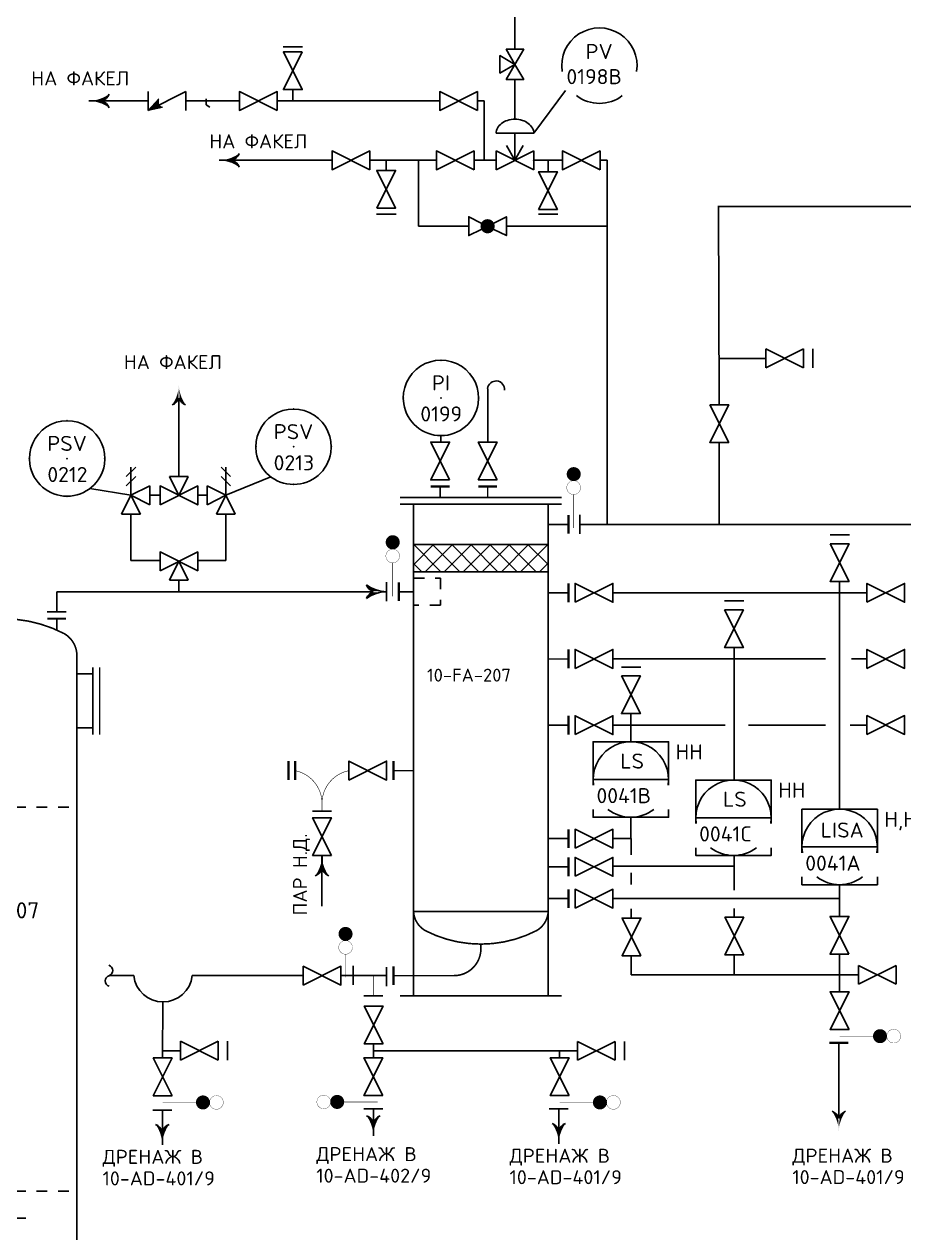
# Model space of a CAD drawing. Extents: x 71 to 279, y 48 to 143.
# Drawn here: x 200.72 to 208.89, y 64.26 to 75.47 of the extents above; entities that cross this region are included whole.
import ezdxf
from ezdxf.enums import TextEntityAlignment as Align

# ---------------------------------------------------------------- set-up
doc = ezdxf.new("R2010")
doc.units = 0
doc.header["$MEASUREMENT"] = 0
for name, pattern in [('DASH', [0.15625, 0.09375, -0.0625]), ('HIDDEN', [0.125, 0.0625, -0.0625]), ('SDASH', [0.09375, 0.046875, -0.046875])]:
    doc.linetypes.add(name, pattern=pattern)
doc.layers.get('0').update_dxf_attribs({"linetype": 'CONTINUOUS'})
doc.layers.get('DEFPOINTS').update_dxf_attribs({"linetype": 'CONTINUOUS'})
for name, color, linetype in [('IN-ATTRIBS', 7, 'CONTINUOUS'), ('IN-ELECTRICAL', 7, 'HIDDEN'), ('IN-EQUIPMENT', 7, 'CONTINUOUS'), ('IN-INSTRUMENT', 7, 'SDASH'), ('IN-MIN-PROC', 7, 'CONTINUOUS'), ('IN-PNEUMATIC', 7, 'CONTINUOUS')]:
    doc.layers.add(name, color=color, linetype=linetype)
doc.styles.add('ATTRIBS', font='SIMPLEX', dxfattribs={"width": 0.8, "height": 0.125})
doc.styles.add('NARROW', font='simplex', dxfattribs={"width": 0.75, "height": 0.1})
doc.styles.add('S1', font='SIMPLEX.shx')
doc.styles.add('SIMPLEX', font='SIMPLEX')

# ---------------------------------------------------------------- blocks, each defined once
blk = doc.blocks.new('BUBTEXT')
at = {"layer": 'IN-ATTRIBS'}
for p in [(0, 0.25), (-0.25, 0), (0, 0), (0.25, 0), (0, -0.25)]:
    blk.add_point(p, dxfattribs=at)
at = {"layer": 'IN-ATTRIBS', "flags": 1}
for tag, style, width, p in [('IDNUM', 'ATTRIBS', 0.8, (0.0087, 0.5838)), ('DWGNO', 'ATTRIBS', 0.8, (0.0029, 0.4474)), ('FILENO', 'ATTRIBS', 0.8, (-0.003, 0.3111)), ('LOC', 'ATTRIBS', 0.8, (-0.0799, -0.422)), ('SIG', 'ATTRIBS', 0.8, (-0.0872, -0.5633)), ('INSTALL', 'ATTRIBS', 0.8, (-0.0872, -0.6994)), ('SERV', 'ATTRIBS', 0.8, (-0.0834, -0.8376)), ('DATE', 'ATTRIBS', 0.8, (-0.0881, -0.9694)), ('DES', 'NARROW', 0.75, (-0.0866, -1.1017)), ('CSYS', 'NARROW', 0.75, (-0.0866, -1.2425))]:
    blk.add_attdef(tag, text='', height=0.1, dxfattribs=dict(at, style=style, width=width)).set_placement(p, align=Align.CENTER)
at = {"layer": 'IN-ATTRIBS', "style": 'ATTRIBS', "flags": 1}
blk.add_attdef('SYSCDI', text='', height=0.1, dxfattribs=at).set_placement((-0.3125, 0.3125), align=Align.RIGHT)
at = {"layer": 'IN-ATTRIBS', "style": 'S1'}
for tag, p in [('XT', (0.3241, 0.2568)), ('A1', (0.3233, 0.1153)), ('A2', (0.3233, -0.0347)), ('A3', (0.3233, -0.1847)), ('RES', (0.3233, -0.3422))]:
    blk.add_attdef(tag, p, '', height=0.1, dxfattribs=at)
at = {"layer": 'IN-ATTRIBS', "style": 'ATTRIBS'}
blk.add_attdef('SYSCDV', text='', height=0.1, dxfattribs=at).set_placement((-0.3125, 0.1411), align=Align.RIGHT)
at = {"layer": 'IN-ATTRIBS', "style": 'S1'}
for tag, p in [('INSTTYPE', (-0.0002, 0.0499)), ('TAGNUM', (0.0019, -0.1561)), ('MD', (0.4017, -0.5655)), ('SZ', (0.4017, -0.6963))]:
    blk.add_attdef(tag, text='', height=0.1, dxfattribs=at).set_placement(p, align=Align.CENTER)
blk = doc.blocks.new('*X19')
at = {"color": 0}
for p, q in [((25.188, 16.879), (25.371, 17.062)), ((25.188, 17.056), (25.194, 17.062)), ((25.437, 16.812), (25.188, 17.062)), ((25.298, 16.812), (25.548, 17.062)), ((25.614, 16.812), (25.364, 17.062)), ((25.475, 16.812), (25.725, 17.062)), ((25.791, 16.812), (25.541, 17.062)), ((25.651, 16.812), (25.901, 17.062)), ((25.967, 16.812), (25.717, 17.062)), ((25.828, 16.812), (26.078, 17.062)), ((26.144, 16.812), (25.894, 17.062)), ((26.005, 16.812), (26.255, 17.062)), ((26.321, 16.812), (26.071, 17.062)), ((26.182, 16.812), (26.432, 17.062)), ((26.438, 16.873), (26.248, 17.062)), ((26.438, 17.05), (26.425, 17.062)), ((25.26, 16.812), (25.188, 16.885)), ((26.358, 16.812), (26.438, 16.892))]:
    blk.add_line(p, q, dxfattribs=at)

msp = doc.modelspace()

# ---------------------------------------------------------------- hatches: boundary and pattern name
h = msp.add_hatch()
h.set_pattern_fill('ANSI35', color=2, scale=0.00014, style=0)
h.set_pattern_definition([(135, (1198.569303, -348.1255767), (0.0006286179285, 0.0006286179285), []), (135, (1198.5686744, -348.1255767), (0.0006286179285, 0.0006286179285), [0.00111125, -0.00022225, 0, -0.00022225])])
edge = h.paths.add_edge_path()
edge.add_line((201.871, 74.672), (201.972, 74.78))
edge.add_line((202.006, 74.703), (201.874, 74.674))
edge.add_line((201.972, 74.724), (202.006, 74.703))
edge.add_line((201.972, 74.78), (201.972, 74.724))

# ---------------------------------------------------------------- linework, layer by layer
at = {"linetype": 'Continuous'}
for p, q in [((205.277, 75.239), (205.277, 75.765)), ((205.452, 74.459), (205.747, 74.855)), ((205.277, 74.209), (205.2, 74.346)), ((205.277, 74.209), (205.354, 74.346)), ((204.59, 71.654), (204.59, 71.594)), ((206.703, 68.464), (206.003, 68.464)), ((207.656, 68.109), (206.956, 68.109)), ((208.641, 67.838), (207.941, 67.838)), ((206.355, 67.014), (206.355, 66.993)), ((207.311, 67.016), (207.311, 67.005)), ((202.349, 65.947), (202.346, 65.947))]:
    msp.add_line(p, q, dxfattribs=at)
at = {"color": 2}
for p, q in [((203.124, 75.26), (203.304, 75.26)), ((201.871, 74.672), (202.221, 74.847)), ((201.871, 74.847), (201.871, 74.672)), ((202.221, 74.847), (202.221, 74.672)), ((203.215, 74.865), (203.215, 74.76)), ((201.871, 74.672), (201.972, 74.78)), ((202.006, 74.703), (201.874, 74.674)), ((202.412, 74.78), (202.412, 74.724)), ((202.412, 74.724), (202.446, 74.703)), ((205.452, 74.459), (205.102, 74.459)), ((205.277, 74.209), (205.277, 74.459)), ((205.452, 74.121), (205.102, 74.296)), ((205.102, 74.296), (205.102, 74.121)), ((205.102, 74.121), (205.452, 74.296)), ((205.452, 74.296), (205.452, 74.121)), ((204.081, 74.115), (204.081, 74.209)), ((205.584, 74.103), (205.584, 74.209)), ((204.173, 73.709), (203.993, 73.709)), ((205.676, 73.709), (205.496, 73.709)), ((207.607, 72.284), (207.957, 72.459)), ((207.957, 72.284), (207.607, 72.459)), ((207.607, 72.459), (207.607, 72.284)), ((207.957, 72.459), (207.957, 72.284)), ((208.043, 72.459), (208.043, 72.284)), ((201.669, 71.276), (201.757, 71.363)), ((201.713, 71.101), (201.713, 71.363)), ((202.55, 71.363), (202.638, 71.276)), ((202.594, 71.101), (202.594, 71.363)), ((201.669, 71.188), (201.757, 71.276)), ((202.158, 71.099), (202.07, 71.274)), ((202.07, 71.274), (202.245, 71.274)), ((202.245, 71.274), (202.158, 71.099)), ((202.55, 71.276), (202.638, 71.188)), ((201.713, 71.101), (201.626, 70.926)), ((201.713, 71.101), (201.888, 71.188)), ((201.801, 70.926), (201.713, 71.101)), ((201.888, 71.013), (201.713, 71.101)), ((201.888, 71.188), (201.888, 71.013)), ((202.158, 71.099), (202.158, 71.104)), ((202.419, 71.188), (202.419, 71.013)), ((202.594, 71.101), (202.419, 71.188)), ((202.419, 71.013), (202.594, 71.101)), ((202.594, 71.101), (202.506, 70.926)), ((202.681, 70.926), (202.594, 71.101)), ((201.626, 70.926), (201.801, 70.926)), ((202.506, 70.926), (202.681, 70.926)), ((205.88, 70.919), (205.88, 70.744)), ((208.383, 70.733), (208.203, 70.733)), ((202.158, 70.489), (202.07, 70.314)), ((202.245, 70.314), (202.158, 70.489)), ((202.07, 70.314), (202.245, 70.314)), ((204.086, 70.294), (204.086, 70.119)), ((208.291, 70.301), (208.291, 70.196)), ((207.403, 70.12), (207.223, 70.12)), ((200.936, 70.019), (201.111, 70.019)), ((207.311, 69.688), (207.311, 69.583)), ((206.445, 69.506), (206.265, 69.506)), ((206.353, 69.075), (206.353, 68.969)), ((203.399, 68.171), (203.574, 68.171)), ((203.775, 66.735), (203.775, 66.56)), ((208.467, 66.739), (208.467, 66.564)), ((208.817, 66.564), (208.467, 66.739)), ((208.467, 66.564), (208.817, 66.739)), ((208.817, 66.739), (208.817, 66.564)), ((204.085, 66.722), (204.085, 66.547)), ((203.875, 66.456), (204.05, 66.456)), ((202.173, 66.035), (202.173, 65.86)), ((202.523, 65.86), (202.173, 66.035)), ((202.173, 65.86), (202.523, 66.035)), ((202.523, 66.035), (202.523, 65.86)), ((202.608, 66.035), (202.608, 65.86)), ((205.857, 65.859), (206.207, 66.034)), ((206.207, 65.859), (205.857, 66.034)), ((205.857, 66.034), (205.857, 65.859)), ((206.207, 66.034), (206.207, 65.859)), ((206.293, 66.034), (206.293, 65.859)), ((201.916, 65.397), (202.091, 65.397)), ((203.875, 65.407), (204.05, 65.407)), ((205.596, 65.407), (205.771, 65.407))]:
    msp.add_line(p, q, dxfattribs=at)
at = {"color": 5}
for p, q in [((201.871, 74.759), (201.322, 74.76)), ((202.72, 74.76), (202.221, 74.76)), ((204.171, 74.76), (203.07, 74.76)), ((204.171, 74.76), (204.579, 74.76)), ((204.929, 74.76), (204.992, 74.76)), ((204.992, 74.209), (204.992, 74.76)), ((203.579, 74.209), (202.53, 74.209)), ((204.548, 74.209), (203.929, 74.209)), ((204.383, 73.597), (204.383, 74.209)), ((205.102, 74.209), (204.898, 74.209)), ((205.102, 74.209), (204.946, 74.209)), ((205.718, 74.209), (205.452, 74.209)), ((206.133, 74.209), (206.068, 74.209)), ((206.133, 74.209), (206.133, 73.597)), ((206.133, 74.209), (206.133, 73.597)), ((207.173, 71.941), (207.167, 73.786)), ((207.167, 73.78), (211.759, 73.78)), ((204.848, 73.597), (204.383, 73.597)), ((206.133, 73.597), (205.198, 73.597)), ((206.133, 70.831), (206.133, 73.597)), ((207.607, 72.371), (207.171, 72.371)), ((207.173, 70.835), (207.173, 71.591)), ((206.186, 70.196), (206.868, 70.196)), ((206.868, 70.196), (207.843, 70.196)), ((207.833, 70.196), (208.544, 70.196)), ((206.189, 69.583), (206.896, 69.583)), ((206.872, 69.583), (208.161, 69.583)), ((208.4, 69.583), (208.544, 69.583)), ((206.186, 68.969), (207.228, 68.969)), ((207.444, 68.969), (208.161, 68.969)), ((208.388, 68.969), (208.544, 68.969)), ((206.186, 67.917), (206.355, 67.917)), ((206.355, 67.917), (206.355, 67.766)), ((206.186, 67.659), (207.311, 67.659)), ((207.311, 67.663), (207.311, 67.436)), ((206.355, 67.598), (206.355, 67.491)), ((208.29, 67.193), (208.291, 67.488)), ((206.186, 67.36), (206.774, 67.36)), ((206.774, 67.36), (207.423, 67.36)), ((207.423, 67.36), (208.291, 67.36)), ((206.355, 67.265), (206.355, 67.178)), ((207.311, 67.266), (207.311, 67.186)), ((207.311, 66.836), (207.311, 66.652)), ((208.291, 66.843), (208.291, 66.652)), ((206.355, 66.828), (206.355, 66.652)), ((201.739, 66.644), (201.51, 66.644)), ((203.312, 66.644), (202.28, 66.644)), ((204.085, 66.644), (203.662, 66.644)), ((208.467, 66.652), (206.355, 66.652)), ((208.291, 66.652), (208.291, 66.495)), ((202.01, 66.4), (202.006, 65.88)), ((202.173, 65.947), (202.006, 65.947)), ((203.963, 66.011), (203.963, 65.889)), ((203.963, 66.01), (203.963, 65.882)), ((205.856, 65.947), (203.963, 65.947)), ((205.691, 65.882), (205.691, 65.945)), ((208.284, 66.02), (208.284, 65.323)), ((202.004, 65.397), (202.004, 65.075)), ((203.963, 65.407), (203.963, 65.157)), ((205.684, 65.407), (205.684, 65.085))]:
    msp.add_line(p, q, dxfattribs=at)
at = {"color": 5, "linetype": 'Continuous'}
for p, q in [((202.158, 71.801), (202.158, 72.002)), ((202.158, 71.274), (202.158, 71.994)), ((205.024, 71.595), (205.024, 72.09)), ((201.888, 71.101), (201.983, 71.101)), ((202.333, 71.101), (202.419, 71.101)), ((201.713, 70.497), (201.713, 70.926)), ((202.594, 70.497), (202.594, 70.926)), ((201.713, 70.497), (201.983, 70.497)), ((202.594, 70.497), (202.333, 70.497)), ((202.158, 70.314), (202.158, 70.206)), ((208.291, 68.188), (208.291, 70.196)), ((207.311, 69.583), (207.311, 68.459)), ((206.353, 68.814), (206.353, 68.969)), ((206.353, 68.114), (206.353, 67.917)), ((203.484, 67.754), (203.484, 67.288)), ((207.313, 67.658), (207.313, 67.752))]:
    msp.add_line(p, q, dxfattribs=at)
for p, q in [((202.594, 71.101), (203.01, 71.273)), ((201.332, 71.164), (201.713, 71.101))]:
    msp.add_line(p, q)
at = {"color": 3}
msp.add_line((205.88, 70.831), (209.465, 70.831), dxfattribs=at)
at = {"color": 3, "linetype": 'Continuous'}
for p, q in [((201.024, 70.206), (203.961, 70.206)), ((201.024, 70.019), (201.024, 70.206))]:
    msp.add_line(p, q, dxfattribs=at)
at = {"color": 2}
for points in [[(203.303, 75.215), (203.128, 74.865), (203.303, 74.865), (203.128, 75.215)], [(203.07, 74.672), (202.72, 74.847), (202.72, 74.672), (203.07, 74.847)], [(204.929, 74.672), (204.579, 74.847), (204.579, 74.672), (204.929, 74.847)], [(203.929, 74.121), (203.579, 74.296), (203.579, 74.121), (203.929, 74.296)], [(204.898, 74.121), (204.548, 74.296), (204.548, 74.121), (204.898, 74.296)], [(206.068, 74.121), (205.718, 74.296), (205.718, 74.121), (206.068, 74.296)], [(203.994, 73.765), (204.169, 74.115), (203.994, 74.115), (204.169, 73.765)], [(205.497, 73.753), (205.672, 74.103), (205.497, 74.103), (205.672, 73.753)], [(207.086, 71.941), (207.261, 71.591), (207.086, 71.591), (207.261, 71.941)], [(204.671, 71.244), (204.496, 71.594), (204.671, 71.594), (204.496, 71.244)], [(205.111, 71.245), (204.936, 71.595), (205.111, 71.595), (204.936, 71.245)], [(201.983, 71.012), (202.333, 71.187), (202.333, 71.012), (201.983, 71.187)], [(208.203, 70.651), (208.378, 70.301), (208.203, 70.301), (208.378, 70.651)], [(201.983, 70.401), (202.333, 70.576), (202.333, 70.401), (201.983, 70.576)], [(205.836, 70.108), (206.186, 70.283), (206.186, 70.108), (205.836, 70.283)], [(208.544, 70.108), (208.894, 70.283), (208.894, 70.108), (208.544, 70.283)], [(207.223, 70.038), (207.398, 69.688), (207.223, 69.688), (207.398, 70.038)], [(205.836, 69.495), (206.186, 69.67), (206.186, 69.495), (205.836, 69.67)], [(208.544, 69.495), (208.894, 69.67), (208.894, 69.495), (208.544, 69.67)], [(206.266, 69.425), (206.441, 69.075), (206.266, 69.075), (206.441, 69.425)], [(205.836, 68.88), (206.186, 69.055), (206.186, 68.88), (205.836, 69.055)], [(208.544, 68.882), (208.894, 69.057), (208.894, 68.882), (208.544, 69.057)], [(203.736, 68.459), (204.086, 68.634), (204.086, 68.459), (203.736, 68.634)], [(203.574, 67.759), (203.399, 68.109), (203.574, 68.109), (203.399, 67.759)], [(205.836, 67.828), (206.186, 68.003), (206.186, 67.828), (205.836, 68.003)], [(205.836, 67.566), (206.186, 67.741), (206.186, 67.566), (205.836, 67.741)], [(205.836, 67.271), (206.186, 67.446), (206.186, 67.271), (205.836, 67.446)], [(206.447, 66.828), (206.272, 67.178), (206.447, 67.178), (206.272, 66.828)], [(207.401, 66.836), (207.226, 67.186), (207.401, 67.186), (207.226, 66.836)], [(208.377, 66.843), (208.202, 67.193), (208.377, 67.193), (208.202, 66.843)], [(203.312, 66.556), (203.662, 66.731), (203.662, 66.556), (203.312, 66.731)], [(208.378, 66.145), (208.203, 66.495), (208.378, 66.495), (208.203, 66.145)], [(204.053, 66.011), (203.878, 66.361), (204.053, 66.361), (203.878, 66.011)], [(202.094, 65.53), (201.919, 65.88), (202.094, 65.88), (201.919, 65.53)], [(204.05, 65.532), (203.875, 65.882), (204.05, 65.882), (203.875, 65.532)], [(205.779, 65.532), (205.604, 65.882), (205.779, 65.882), (205.604, 65.532)]]:
    msp.add_lwpolyline(points, close=True, dxfattribs=at)
at = {"linetype": 'Continuous'}
for points in [[(205.277, 75.099), (205.137, 75.18), (205.137, 75.018)], [(205.277, 75.099), (205.196, 75.239), (205.358, 75.239)], [(205.277, 75.099), (205.196, 74.959), (205.358, 74.959)]]:
    msp.add_lwpolyline(points, close=True, dxfattribs=at)
at = {"color": 5}
for points in [[(201.447, 74.76, 0.206864), (201.51, 74.822)], [(201.447, 74.76, -0.206864), (201.51, 74.697)], [(202.655, 74.209, 0.206864), (202.717, 74.271)], [(202.655, 74.209, -0.206864), (202.717, 74.146)], [(208.284, 65.323, 0.206864), (208.221, 65.386)], [(208.284, 65.323, -0.206864), (208.346, 65.386)], [(203.963, 65.282, 0.206864), (203.9, 65.344)], [(203.963, 65.282, -0.206864), (204.025, 65.344)], [(205.684, 65.21, 0.206864), (205.621, 65.273)], [(205.684, 65.21, -0.206864), (205.746, 65.273)], [(202.004, 65.2, 0.206864), (201.941, 65.263)], [(202.004, 65.2, -0.206864), (202.066, 65.263)]]:
    msp.add_lwpolyline(points, format="xyb", dxfattribs=at)
at = {"color": 2}
msp.add_lwpolyline([(205.102, 74.459, -0.126822), (205.114, 74.507, -0.10607), (205.153, 74.551, -0.085783), (205.208, 74.579, -0.075445), (205.277, 74.59, -0.075445), (205.346, 74.579, -0.085783), (205.401, 74.551, -0.10607), (205.44, 74.507, -0.126822), (205.452, 74.459)], format="xyb", dxfattribs=at)
for points in [[(204.964, 73.568), (204.848, 73.51), (204.848, 73.685), (204.964, 73.626)], [(205.082, 73.568), (205.198, 73.51), (205.198, 73.685), (205.082, 73.626)]]:
    msp.add_lwpolyline(points, dxfattribs=at)
for points, const_width in [([(204.99, 73.597, -1), (205.056, 73.597, -1)], 0.0656), ([(205.79, 71.297, 1), (205.855, 71.297, 1)], 0.065), ([(205.758, 71.172, 1), (205.886, 71.172, 1)], 0.0025), ([(204.206, 70.666, -1), (204.079, 70.666, -1)], 0.0025), ([(204.11, 70.664, 1), (204.175, 70.664, 1)], 0.065), ([(204.206, 70.537, -1), (204.079, 70.537, -1)], 0.0025), ([(203.737, 67.031, -1), (203.672, 67.031, -1)], 0.065), ([(203.768, 66.906, -1), (203.641, 66.906, -1)], 0.0025), ([(208.666, 66.115, -1), (208.666, 66.05, -1)], 0.065), ([(208.793, 66.147, -1), (208.793, 66.019, -1)], 0.0025), ([(202.381, 65.5, -1), (202.381, 65.435, -1)], 0.065), ([(202.506, 65.531, -1), (202.506, 65.404, -1)], 0.0025), ([(203.502, 65.409, -1), (203.502, 65.536, -1)], 0.0025), ([(203.627, 65.44, -1), (203.627, 65.505, -1)], 0.065), ([(206.066, 65.5, -1), (206.066, 65.435, -1)], 0.065), ([(206.191, 65.532, -1), (206.191, 65.404, -1)], 0.0025)]:
    msp.add_lwpolyline(points, format="xyb", close=True, dxfattribs=dict(at, const_width=const_width))
at = {"color": 5, "linetype": 'Continuous'}
for points in [[(202.158, 72.002, -0.206864), (202.095, 71.94)], [(202.158, 72.002, 0.206864), (202.22, 71.94)], [(203.961, 70.206, -0.206864), (203.899, 70.269)], [(204.086, 70.206, -0.150368), (203.899, 70.269)], [(203.961, 70.206, 0.206864), (203.899, 70.144)]]:
    msp.add_lwpolyline(points, format="xyb", dxfattribs=at)
at = {"color": 6}
for points, const_width in [([(204.671, 71.182), (204.496, 71.182)], 0.021), ([(204.584, 71.081), (204.584, 71.182)], 0.015), ([(204.936, 71.183), (205.111, 71.183)], 0.021), ([(205.024, 71.081), (205.024, 71.183)], 0.015), ([(201.211, 69.444), (201.359, 69.444)], 0.015), ([(201.359, 68.881), (201.359, 69.506)], 0.015), ([(201.422, 68.881), (201.422, 69.506)], 0.015), ([(201.211, 68.944), (201.359, 68.944)], 0.015)]:
    msp.add_lwpolyline(points, dxfattribs=dict(at, const_width=const_width))
at = {"color": 2}
for points, const_width in [([(205.822, 71.109), (205.822, 70.797)], 0.005), ([(204.142, 70.474), (204.142, 70.162)], 0.005), ([(203.174, 68.459), (203.174, 68.634)], 0.021), ([(203.236, 68.459), (203.236, 68.634)], 0.021), ([(203.704, 66.843), (203.704, 66.627)], 0.005), ([(208.603, 66.083), (208.291, 66.083)], 0.005), ([(202.319, 65.467), (202.006, 65.467)], 0.005), ([(203.691, 65.472), (204.003, 65.472)], 0.005), ([(206.004, 65.47), (205.691, 65.47)], 0.005)]:
    msp.add_lwpolyline(points, dxfattribs=dict(at, const_width=const_width))
for points in [[(206.003, 68.41), (206.003, 68.814), (206.703, 68.814), (206.703, 68.41)], [(206.956, 68.055), (206.956, 68.459), (207.656, 68.459), (207.656, 68.055)], [(206.703, 68.186), (206.703, 68.114), (206.003, 68.114), (206.003, 68.186)], [(207.941, 67.785), (207.941, 68.188), (208.641, 68.188), (208.641, 67.785)], [(207.656, 67.831), (207.656, 67.759), (206.956, 67.759), (206.956, 67.831)], [(208.641, 67.56), (208.641, 67.488), (207.941, 67.488), (207.941, 67.56)]]:
    msp.add_lwpolyline(points)
at = {"color": 5, "linetype": 'Continuous', "const_width": 0.005}
for points in [[(203.486, 68.171), (203.486, 68.234, 0.365938), (203.236, 68.546), (203.236, 68.546)], [(203.486, 68.171), (203.486, 68.234, -0.365938), (203.736, 68.546), (203.736, 68.546)]]:
    msp.add_lwpolyline(points, format="xyb", dxfattribs=at)
at = {"color": 5, "const_width": 0.005}
msp.add_lwpolyline([(203.963, 66.644), (203.963, 66.456)], dxfattribs=at)
for centre, start, end in [((206.061, 75.087), 351.1529, 188.8471), ((206.061, 75.087), 232.6037, 307.3963), ((204.59, 72.004), 351.1529, 188.8471), ((203.222, 71.551), 351.1529, 188.8471), ((204.59, 72.004), 188.8471, 351.1529), ((201.12, 71.442), 351.1529, 188.8471), ((203.222, 71.551), 188.8471, 351.1529), ((201.12, 71.442), 188.8471, 351.1529), ((206.353, 68.464), 351.1529, 188.8471), ((207.306, 68.109), 351.1529, 188.8471), ((206.353, 68.464), 232.6037, 307.3963), ((208.291, 67.838), 351.1529, 188.8471), ((207.306, 68.109), 232.6037, 307.3963), ((208.291, 67.838), 232.6037, 307.3963)]:
    msp.add_arc(centre, 0.35, start, end)
at = {"color": 5, "linetype": 'Continuous'}
for centre, radius, start, end in [((205.102, 72.083), 0.0786, 354.7626, 174.7626), ((204.094, 69.87), 0.336, 91.3322, 125.5377), ((202.01, 66.672), 0.272, 185.93, 354.07)]:
    msp.add_arc(centre, radius, start, end, dxfattribs=at)
at = {"color": 5}
for centre, start, end in [((201.492, 66.692), 288.4319, 71.5681), ((201.525, 66.595), 108.4319, 251.5681)]:
    msp.add_arc(centre, 0.0512, start, end, dxfattribs=at)
at = {"color": 2}
for p in [(205.102, 74.209), (205.452, 74.209)]:
    msp.add_point(p, dxfattribs=at)
at = {"color": 5}
for points in [[(201.439, 74.784), (201.491, 74.791), (201.476, 74.801), (201.501, 74.806)], [(201.476, 74.801), (201.501, 74.806), (201.51, 74.822)], [(201.322, 74.76), (201.447, 74.76), (201.362, 74.763), (201.463, 74.768)], [(201.322, 74.76), (201.447, 74.76), (201.362, 74.757), (201.463, 74.752)], [(201.362, 74.763), (201.463, 74.768), (201.401, 74.771), (201.478, 74.778)], [(201.362, 74.757), (201.463, 74.752), (201.401, 74.748), (201.478, 74.741)], [(201.401, 74.771), (201.478, 74.778), (201.439, 74.784), (201.491, 74.791)], [(201.401, 74.748), (201.478, 74.741), (201.439, 74.736), (201.491, 74.728)], [(201.439, 74.736), (201.491, 74.728), (201.476, 74.719), (201.501, 74.714)], [(201.476, 74.719), (201.501, 74.714), (201.51, 74.697)], [(202.609, 74.22), (202.686, 74.227), (202.647, 74.233), (202.698, 74.24)], [(202.647, 74.233), (202.698, 74.24), (202.683, 74.25), (202.709, 74.255)], [(202.683, 74.25), (202.709, 74.255), (202.717, 74.271)], [(202.53, 74.209), (202.655, 74.209), (202.569, 74.212), (202.671, 74.217)], [(202.53, 74.209), (202.655, 74.209), (202.569, 74.205), (202.671, 74.201)], [(202.569, 74.212), (202.671, 74.217), (202.609, 74.22), (202.686, 74.227)], [(202.569, 74.205), (202.671, 74.201), (202.609, 74.197), (202.686, 74.19)], [(202.609, 74.197), (202.686, 74.19), (202.647, 74.185), (202.698, 74.177)], [(202.647, 74.185), (202.698, 74.177), (202.683, 74.167), (202.709, 74.162)], [(202.683, 74.167), (202.709, 74.162), (202.717, 74.146)], [(208.242, 65.352), (208.237, 65.378), (208.221, 65.386)], [(208.259, 65.316), (208.252, 65.367), (208.242, 65.352), (208.237, 65.378)], [(208.308, 65.316), (208.315, 65.367), (208.325, 65.352), (208.33, 65.378)], [(208.325, 65.352), (208.33, 65.378), (208.346, 65.386)], [(203.921, 65.31), (203.916, 65.336), (203.9, 65.344)], [(203.938, 65.274), (203.931, 65.326), (203.921, 65.31), (203.916, 65.336)], [(203.951, 65.236), (203.944, 65.313), (203.938, 65.274), (203.931, 65.326)], [(203.959, 65.197), (203.954, 65.298), (203.951, 65.236), (203.944, 65.313)], [(203.963, 65.157), (203.963, 65.282), (203.959, 65.197), (203.954, 65.298)], [(203.963, 65.157), (203.963, 65.282), (203.966, 65.197), (203.971, 65.298)], [(203.966, 65.197), (203.971, 65.298), (203.974, 65.236), (203.981, 65.313)], [(203.974, 65.236), (203.981, 65.313), (203.987, 65.274), (203.994, 65.326)], [(203.987, 65.274), (203.994, 65.326), (204.004, 65.31), (204.009, 65.336)], [(204.004, 65.31), (204.009, 65.336), (204.025, 65.344)], [(205.643, 65.239), (205.638, 65.265), (205.621, 65.273)], [(205.725, 65.239), (205.73, 65.265), (205.746, 65.273)], [(208.272, 65.278), (208.265, 65.354), (208.259, 65.316), (208.252, 65.367)], [(208.28, 65.238), (208.276, 65.34), (208.272, 65.278), (208.265, 65.354)], [(208.284, 65.198), (208.284, 65.323), (208.28, 65.238), (208.276, 65.34)], [(208.284, 65.198), (208.284, 65.323), (208.287, 65.238), (208.292, 65.34)], [(208.287, 65.238), (208.292, 65.34), (208.295, 65.278), (208.302, 65.354)], [(208.295, 65.278), (208.302, 65.354), (208.308, 65.316), (208.315, 65.367)], [(201.963, 65.229), (201.958, 65.255), (201.941, 65.263)], [(201.98, 65.192), (201.972, 65.244), (201.963, 65.229), (201.958, 65.255)], [(201.992, 65.154), (201.985, 65.231), (201.98, 65.192), (201.972, 65.244)], [(202, 65.115), (201.996, 65.216), (201.992, 65.154), (201.985, 65.231)], [(202.004, 65.075), (202.004, 65.2), (202, 65.115), (201.996, 65.216)], [(202.004, 65.075), (202.004, 65.2), (202.007, 65.115), (202.012, 65.216)], [(202.007, 65.115), (202.012, 65.216), (202.015, 65.154), (202.022, 65.231)], [(202.015, 65.154), (202.022, 65.231), (202.028, 65.192), (202.035, 65.244)], [(202.028, 65.192), (202.035, 65.244), (202.045, 65.229), (202.05, 65.255)], [(202.045, 65.229), (202.05, 65.255), (202.066, 65.263)], [(205.66, 65.203), (205.653, 65.254), (205.643, 65.239), (205.638, 65.265)], [(205.673, 65.165), (205.665, 65.241), (205.66, 65.203), (205.653, 65.254)], [(205.681, 65.125), (205.676, 65.227), (205.673, 65.165), (205.665, 65.241)], [(205.684, 65.085), (205.684, 65.21), (205.681, 65.125), (205.676, 65.227)], [(205.684, 65.085), (205.684, 65.21), (205.687, 65.125), (205.692, 65.227)], [(205.687, 65.125), (205.692, 65.227), (205.695, 65.165), (205.703, 65.241)], [(205.695, 65.165), (205.703, 65.241), (205.708, 65.203), (205.715, 65.254)], [(205.708, 65.203), (205.715, 65.254), (205.725, 65.239), (205.73, 65.265)]]:
    msp.add_solid(points, dxfattribs=at)
at = {"color": 5, "linetype": 'Continuous'}
for points in [[(202.158, 72.127), (202.158, 72.002), (202.154, 72.087), (202.15, 71.986)], [(202.158, 72.127), (202.158, 72.002), (202.161, 72.087), (202.166, 71.986)], [(202.134, 72.01), (202.126, 71.958), (202.116, 71.974), (202.111, 71.948)], [(202.146, 72.048), (202.139, 71.971), (202.134, 72.01), (202.126, 71.958)], [(202.154, 72.087), (202.15, 71.986), (202.146, 72.048), (202.139, 71.971)], [(202.161, 72.087), (202.166, 71.986), (202.169, 72.048), (202.176, 71.971)], [(202.169, 72.048), (202.176, 71.971), (202.182, 72.01), (202.189, 71.958)], [(202.182, 72.01), (202.189, 71.958), (202.199, 71.974), (202.204, 71.948)], [(202.116, 71.974), (202.111, 71.948), (202.095, 71.94)], [(202.199, 71.974), (202.204, 71.948), (202.22, 71.94)], [(203.932, 70.248), (203.907, 70.253), (203.899, 70.269)], [(203.969, 70.23), (203.917, 70.238), (203.932, 70.248), (203.907, 70.253)], [(204.007, 70.218), (203.93, 70.225), (203.969, 70.23), (203.917, 70.238)], [(204.046, 70.21), (203.945, 70.214), (204.007, 70.218), (203.93, 70.225)], [(204.046, 70.203), (203.945, 70.198), (204.007, 70.195), (203.93, 70.188)], [(204.086, 70.206), (203.961, 70.206), (204.046, 70.21), (203.945, 70.214)], [(204.086, 70.206), (203.961, 70.206), (204.046, 70.203), (203.945, 70.198)], [(203.932, 70.165), (203.907, 70.16), (203.899, 70.144)], [(203.969, 70.182), (203.917, 70.175), (203.932, 70.165), (203.907, 70.16)], [(204.007, 70.195), (203.93, 70.188), (203.969, 70.182), (203.917, 70.175)]]:
    msp.add_solid(points, dxfattribs=at)
at = {"layer": 'DEFPOINTS', "color": 7, "linetype": 'ByBlock'}
msp.add_point((205.586, 67.956), dxfattribs=at)
at = {"layer": 'IN-ELECTRICAL', "color": 5, "linetype": 'DASH'}
for p, q in [((199.836, 68.206), (201.211, 68.206)), ((199.836, 64.644), (201.211, 64.644)), ((199.836, 64.394), (200.774, 64.394))]:
    msp.add_line(p, q, dxfattribs=at)
at = {"layer": 'IN-EQUIPMENT', "color": 7}
for p, q in [((204.336, 70.644), (205.586, 70.644)), ((204.336, 70.394), (204.336, 70.644)), ((205.586, 70.644), (205.586, 70.425)), ((204.336, 70.391), (205.586, 70.391))]:
    msp.add_line(p, q, dxfattribs=at)
at = {"layer": 'IN-EQUIPMENT', "color": 7, "linetype": 'HIDDEN'}
for p, q in [((204.336, 70.331), (204.586, 70.331)), ((204.586, 70.331), (204.586, 70.081)), ((204.586, 70.081), (204.336, 70.081))]:
    msp.add_line(p, q, dxfattribs=at)
at = {"layer": 'IN-EQUIPMENT', "color": 6}
msp.add_line((204.336, 67.24), (205.586, 67.24), dxfattribs=at)
for points, const_width in [([(205.711, 71.081), (204.211, 71.081)], 0.015), ([(204.211, 71.019), (205.711, 71.019)], 0.015), ([(204.336, 68.074), (204.336, 71.019)], 0.015), ([(205.586, 71.019), (205.586, 68.084)], 0.015), ([(205.774, 70.744), (205.774, 70.919)], 0.021), ([(205.586, 70.831), (205.774, 70.831)], 0.015), ([(204.198, 70.294), (204.198, 70.119)], 0.021), ([(204.336, 70.206), (204.198, 70.206)], 0.015), ([(205.586, 70.196), (205.774, 70.196)], 0.015), ([(205.774, 70.108), (205.774, 70.283)], 0.021), ([(200.936, 69.956), (201.111, 69.956)], 0.021), ([(201.024, 69.851), (201.024, 69.956)], 0.015), ([(205.774, 69.495), (205.774, 69.67)], 0.021), ([(205.586, 69.582), (205.774, 69.582)], 0.015), ([(205.586, 68.967), (205.774, 68.967)], 0.015), ([(205.774, 68.88), (205.774, 69.055)], 0.021), ([(204.149, 68.634), (204.149, 68.459)], 0.021), ([(204.336, 68.546), (204.149, 68.546)], 0.015), ([(204.336, 68.156), (204.336, 66.456)], 0.015), ([(205.586, 68.098), (205.586, 66.456)], 0.015), ([(205.774, 67.828), (205.774, 68.003)], 0.021), ([(205.586, 67.916), (205.774, 67.916)], 0.015), ([(205.774, 67.566), (205.774, 67.741)], 0.021), ([(205.586, 67.654), (205.774, 67.654)], 0.015), ([(205.774, 67.271), (205.774, 67.446)], 0.021), ([(205.586, 67.359), (205.774, 67.359)], 0.015), ([(204.149, 66.731), (204.149, 66.556)], 0.021), ([(204.336, 66.644), (204.149, 66.644)], 0.015), ([(205.711, 66.456), (204.211, 66.456)], 0.015)]:
    msp.add_lwpolyline(points, dxfattribs=dict(at, const_width=const_width))
at = {"layer": 'IN-EQUIPMENT', "color": 6, "const_width": 0.015}
msp.add_lwpolyline([(201.586, 63.144), (201.211, 63.644), (201.211, 69.613, 0.267949), (201.092, 69.818, 0.242718), (199.955, 69.818, 0.267949), (199.836, 69.613), (199.836, 63.644), (199.461, 63.144), (199.461, 60.363, 0.267949), (199.645, 60.045, 0.242718), (201.402, 60.045, 0.267949), (201.586, 60.363)], format="xyb", close=True, dxfattribs=at)
msp.add_lwpolyline([(205.586, 67.318), (205.586, 67.249, -0.267949), (205.478, 67.062, -0.242718), (204.444, 67.062, -0.267949), (204.336, 67.249), (204.336, 67.308)], format="xyb", dxfattribs=at)
at = {"layer": 'IN-EQUIPMENT', "color": 6, "linetype": 'HIDDEN', "const_width": 0.015}
msp.add_lwpolyline([(204.336, 66.644), (204.711, 66.644, 0.414214), (204.961, 66.894), (204.961, 66.936)], format="xyb", dxfattribs=at)
at = {"layer": 'IN-EQUIPMENT', "color": 2, "const_width": 0.021}
msp.add_lwpolyline([(208.196, 66.02), (208.371, 66.02)], dxfattribs=at)
at = {"layer": 'IN-MIN-PROC', "color": 7}
for p, q in [((205.718, 74.209), (205.452, 74.209)), ((201.713, 71.101), (201.713, 71.122)), ((202.594, 71.101), (202.594, 71.122)), ((206.353, 68.464), (206.064, 68.464)), ((208.291, 67.838), (208.001, 67.838)), ((208.291, 66.02), (208.291, 66.018))]:
    msp.add_line(p, q, dxfattribs=at)
at = {"layer": 'IN-MIN-PROC', "color": 5, "linetype": 'DASH'}
msp.add_line((203.486, 67.759), (203.486, 67.634), dxfattribs=at)
for points in [[(203.486, 67.634, -0.206864), (203.424, 67.571)], [(203.486, 67.634, 0.206864), (203.549, 67.571)]]:
    msp.add_lwpolyline(points, format="xyb", dxfattribs=at)
for points in [[(203.486, 67.759), (203.486, 67.634), (203.483, 67.719), (203.478, 67.617)], [(203.486, 67.759), (203.486, 67.634), (203.489, 67.719), (203.494, 67.617)], [(203.462, 67.641), (203.455, 67.59), (203.445, 67.605), (203.44, 67.579)], [(203.475, 67.679), (203.467, 67.603), (203.462, 67.641), (203.455, 67.59)], [(203.483, 67.719), (203.478, 67.617), (203.475, 67.679), (203.467, 67.603)], [(203.489, 67.719), (203.494, 67.617), (203.497, 67.679), (203.505, 67.603)], [(203.497, 67.679), (203.505, 67.603), (203.51, 67.641), (203.517, 67.59)], [(203.51, 67.641), (203.517, 67.59), (203.527, 67.605), (203.532, 67.579)], [(203.445, 67.605), (203.44, 67.579), (203.424, 67.571)], [(203.527, 67.605), (203.532, 67.579), (203.549, 67.571)]]:
    msp.add_solid(points, dxfattribs=at)
at = {"layer": 'IN-PNEUMATIC', "color": 7}
msp.add_line((205.277, 74.584), (205.277, 74.959), dxfattribs=at)

# ---------------------------------------------------------------- block references
at = {"linetype": 'DASH', "xscale": 1.4, "yscale": 1.4, "zscale": 1.4}
for p, values in [((204.59, 72.004), {'INSTTYPE': 'PI', 'TAGNUM': '0199'}), ((203.222, 71.551), {'INSTTYPE': 'PSV', 'TAGNUM': '0213'})]:
    msp.add_blockref('BUBTEXT', p, dxfattribs=at).add_auto_attribs(values)
at = {"layer": 'IN-INSTRUMENT', "color": 7, "xscale": 1.4, "yscale": 1.4, "zscale": 1.4}
msp.add_blockref('BUBTEXT', (201.12, 71.442), dxfattribs=at).add_auto_attribs({'INSTTYPE': 'PSV', 'TAGNUM': '0212'})
at = {"layer": 'IN-MIN-PROC', "color": 7}
msp.add_blockref('*X19', (179.149, 53.581), dxfattribs=at)

# ---------------------------------------------------------------- texts
at = {"linetype": 'DASH', "style": 'SIMPLEX'}
for s, p in [('PV', (205.933, 75.148)), ('0198B', (205.755, 74.915)), ('LS', (206.255, 68.565)), ('0041B', (206.034, 68.244)), ('LS', (207.208, 68.211)), ('0041C', (206.987, 67.889)), ('LISA', (208.116, 67.925)), ('0041A', (207.972, 67.618))]:
    msp.add_text(s, height=0.14, dxfattribs=at).set_placement(p)
at = {"color": 1, "linetype": 'Continuous', "style": 'SIMPLEX'}
for s, p in [('НА ФАКЕЛ', (200.787, 74.904)), ('НА ФАКЕЛ', (202.44, 74.32)), ('НА ФАКЕЛ', (201.647, 72.271)), ('ДРЕНАЖ B ', (203.433, 64.923)), ('ДРЕНАЖ B ', (201.449, 64.898)), ('ДРЕНАЖ B ', (205.227, 64.908)), ('ДРЕНАЖ B ', (207.852, 64.909)), ('10-AD-401/9', (201.449, 64.698)), ('10-AD-402/9', (203.433, 64.723)), ('10-AD-401/9', (205.227, 64.709)), ('10-AD-401/9', (207.852, 64.71))]:
    msp.add_text(s, height=0.13, dxfattribs=at).set_placement(p)
at = {"color": 4, "linetype": 'DASH', "style": 'SIMPLEX'}
for s, height, p in [('10-FA-207', 0.12, (204.46, 69.372)), ('10-DA-207', 0.15, (199.864, 67.175))]:
    msp.add_text(s, height=height, dxfattribs=at).set_placement(p)
at = {"linetype": 'Continuous', "style": 'SIMPLEX'}
for s, p in [('HH', (206.768, 68.65)), ('HH', (207.721, 68.295)), ('H,HH', (208.706, 68.024))]:
    msp.add_text(s, height=0.14, dxfattribs=at).set_placement(p)
at = {"color": 1, "linetype": 'Continuous', "style": 'SIMPLEX'}
msp.add_text('ПАР Н.Д.', height=0.13, rotation=90, dxfattribs=at).set_placement((203.347, 67.202))

doc.saveas('drawing.dxf')
